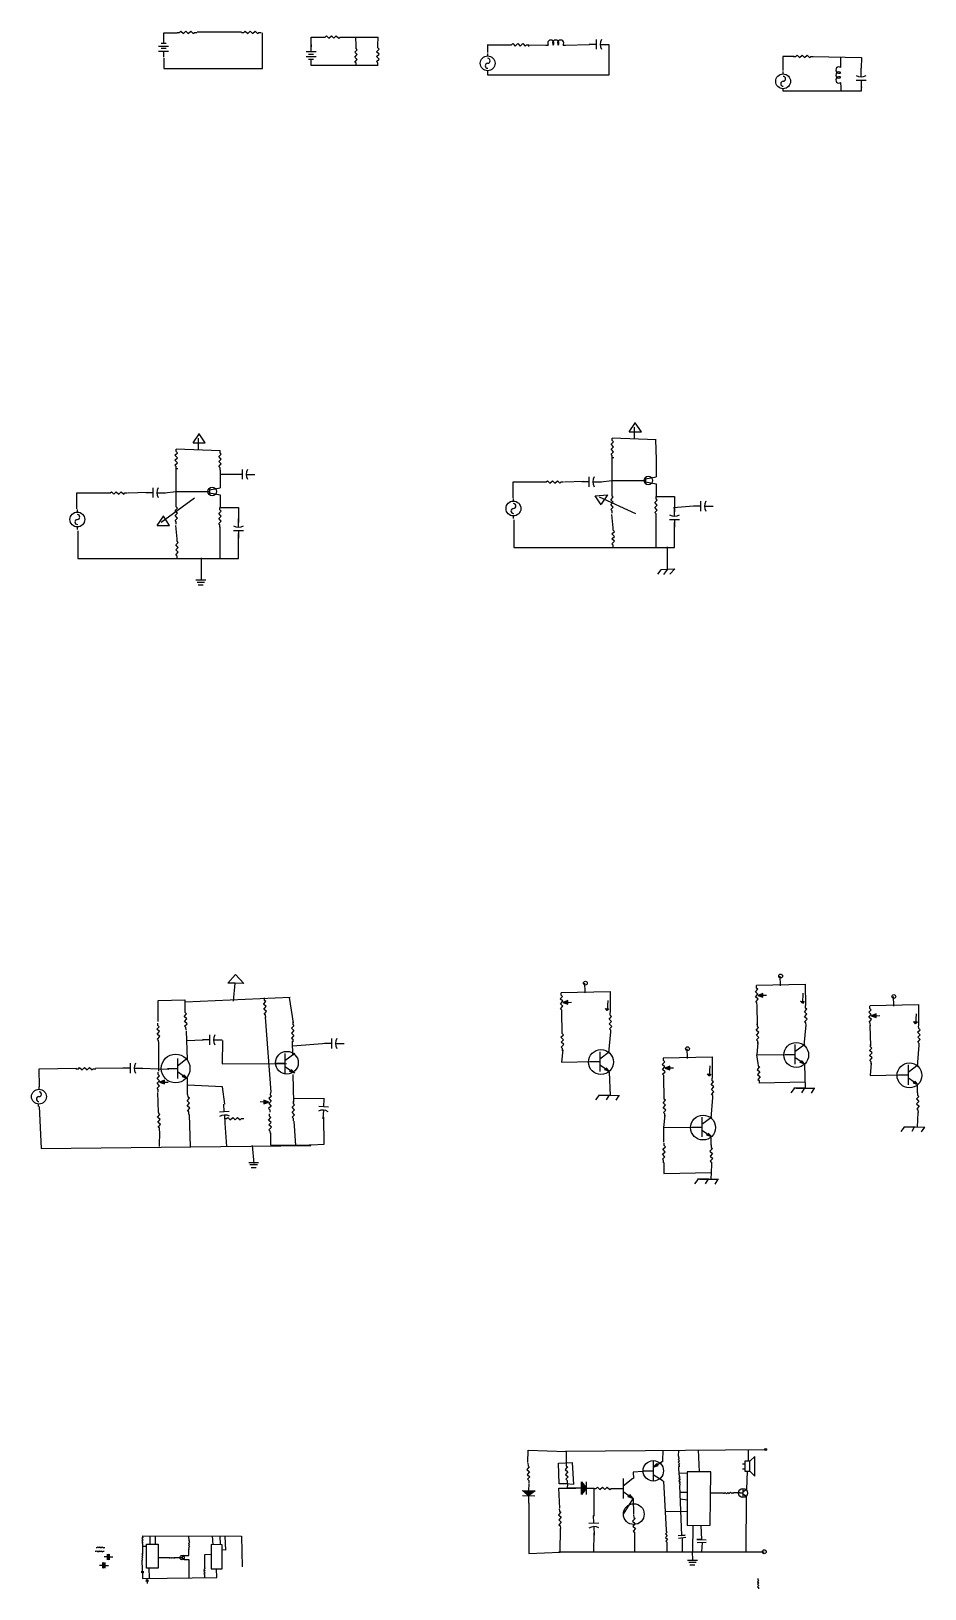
# Model space of a CAD drawing. Header units: inches. Extents: x 0 to 95.2, y -0.1 to 33.8.
# Drawn here: x 77.18 to 95.23, y 2.29 to 33.76 of the extents above; entities outside this region: 1.
import ezdxf

# ---------------------------------------------------------------- set-up
doc = ezdxf.new("R2010")
doc.units = ezdxf.units.IN
doc.header["$MEASUREMENT"] = 0

# ---------------------------------------------------------------- blocks, each defined once
blk = doc.blocks.new('Battery')
at = {"color": 7}
for p, q in [((0, 0), (0.125, 0)), ((0.125, 0.05), (0.125, -0.05)), ((0.175, -0.1), (0.175, 0.1)), ((0.225, 0.05), (0.225, -0.05)), ((0.275, -0.1), (0.275, 0.1)), ((0.275, 0), (0.4, 0))]:
    blk.add_line(p, q, dxfattribs=at)
blk = doc.blocks.new('Resistor')
at = {"color": 7}
blk.add_lwpolyline([(0, 0), (0.05, 0), (0.075, 0.025), (0.125, -0.025), (0.175, 0.025), (0.225, -0.025), (0.275, 0.025), (0.325, -0.025), (0.35, 0), (0.4, 0)], dxfattribs=at)
blk = doc.blocks.new('Generator - AC')
at = {"color": 7}
for p, q in [((0, 0), (0.05, 0)), ((0.35, 0), (0.4, 0))]:
    blk.add_line(p, q, dxfattribs=at)
blk.add_circle((0.2, 0), 0.15, dxfattribs=at)
for centre, start, end in [((0.15, 0), 0, 180), ((0.25, 0), 180, 0)]:
    blk.add_arc(centre, 0.05, start, end, dxfattribs=at)
blk = doc.blocks.new('Capacitor')
at = {"color": 7}
for p, q in [((0.15, 0), (0, 0)), ((0.15, -0.1), (0.15, 0.1)), ((0.225, 0), (0.4, 0))]:
    blk.add_line(p, q, dxfattribs=at)
blk.add_arc((0.4375, 0), 0.2125, 151.9275, 208.0725, dxfattribs=at)
blk = doc.blocks.new('Inductor')
at = {"color": 7}
for p, q in [((0, 0), (0.05, 0)), ((0.35, 0), (0.4, 0))]:
    blk.add_line(p, q, dxfattribs=at)
for centre in [(0.1, 0.0375), (0.2, 0.0375), (0.3, 0.0375)]:
    blk.add_arc(centre, 0.0625, 323.1301, 216.8699, dxfattribs=at)
blk = doc.blocks.new('Ground')
at = {"color": 7}
for p, q in [((-0.1, 0), (0.1, 0)), ((0.075, -0.05), (-0.075, -0.05)), ((-0.05, -0.1), (0.05, -0.1))]:
    blk.add_line(p, q, dxfattribs=at)
blk = doc.blocks.new('Transistor - NPN')
at = {"color": 7}
for p, q in [((0, 0), (0.199999, 0)), ((0.199999, 0.2), (0.199999, -0.2)), ((0.399999, 0.2), (0.199999, 0.05)), ((0.316132, -0.145536), (0.201153, -0.069033)), ((0.302516, -0.166503), (0.316132, -0.145536)), ((0.399999, -0.2), (0.302516, -0.166503)), ((0.329748, -0.124569), (0.399999, -0.2))]:
    blk.add_line(p, q, dxfattribs=at)
blk.add_solid([(0.302516, -0.166503), (0.399999, -0.2), (0.329748, -0.124569)], dxfattribs=at)
blk = doc.blocks.new('Resistor - Variable')
at = {"color": 7}
for p, q in [((0, 0), (0.05, 0)), ((0.05, 0), (0.075, 0.025)), ((0.075, 0.025), (0.125, -0.025)), ((0.125, -0.025), (0.175, 0.025)), ((0.175, 0.025), (0.225, -0.025)), ((0.225, -0.025), (0.275, 0.025)), ((0.275, 0.025), (0.325, -0.025)), ((0.325, -0.025), (0.35, 0)), ((0.35, 0), (0.4, 0)), ((0.2, -0.025), (0.1625, -0.125)), ((0.1625, -0.125), (0.2375, -0.125)), ((0.2375, -0.125), (0.2, -0.025)), ((0.2, -0.13), (0.2, -0.12)), ((0.2, -0.125), (0.2, -0.2))]:
    blk.add_line(p, q, dxfattribs=at)
blk.add_solid([(0.2375, -0.125), (0.2, -0.025), (0.1625, -0.125)], dxfattribs=at)
blk = doc.blocks.new('Diode')
at = {"color": 7}
for p, q in [((0.15, 0), (0, 0)), ((0.15, 0.125), (0.25, 0)), ((0.15, -0.125), (0.15, 0.125)), ((0.25, 0), (0.15, -0.125)), ((0.25, -0.125), (0.25, 0.125)), ((0.25, 0), (0.4, 0))]:
    blk.add_line(p, q, dxfattribs=at)
blk.add_solid([(0.15, -0.125), (0.25, 0), (0.15, 0.125)], dxfattribs=at)
blk = doc.blocks.new('Transistor - PNP')
at = {"color": 7}
for p, q in [((0, 0), (0.200001, 0)), ((0.200001, 0.2), (0.200001, -0.199999)), ((0.271557, 0.149194), (0.200001, 0.075)), ((0.200001, 0.075), (0.298053, 0.106791)), ((0.284805, 0.127992), (0.271557, 0.149194)), ((0.284805, 0.127992), (0.4024, 0.199023)), ((0.298053, 0.106791), (0.284805, 0.127992)), ((0.200001, -0.074999), (0.400001, -0.199999))]:
    blk.add_line(p, q, dxfattribs=at)
blk.add_solid([(0.200001, 0.075), (0.298053, 0.106791), (0.271557, 0.149194)], dxfattribs=at)
blk = doc.blocks.new('Speaker')
at = {"color": 7}
for p, q in [((0, 0), (0.05, 0)), ((0.05, 0.05), (0.05, -0.15)), ((0.15, 0.05), (0.05, 0.05)), ((0.25, 0.15), (0.15, 0.05)), ((0.15, -0.15), (0.15, 0.05)), ((0.25, -0.25), (0.25, 0.15)), ((0, -0.1), (0.05, -0.1)), ((0.05, -0.15), (0.15, -0.15)), ((0.15, -0.15), (0.25, -0.25))]:
    blk.add_line(p, q, dxfattribs=at)

msp = doc.modelspace()

# ---------------------------------------------------------------- linework, layer by layer
for p, q in [((79.859, 33.655), (79.859, 33.725)), ((79.859, 33.725), (80.126, 33.725)), ((80.533, 33.741), (81.426, 33.741)), ((81.849, 33.694), (81.849, 33.725)), ((81.849, 33.005), (81.849, 33.694)), ((79.859, 33.631), (79.859, 33.655)), ((82.831, 33.443), (82.831, 33.639)), ((82.831, 33.639), (83.074, 33.639)), ((82.831, 33.49), (82.831, 33.443)), ((83.467, 33.639), (84.184, 33.639)), ((83.735, 33.638), (83.735, 33.643)), ((83.74, 33.464), (83.735, 33.638)), ((84.178, 33.475), (84.184, 33.638)), ((86.4, 33.325), (86.4, 33.491)), ((86.4, 33.483), (86.837, 33.483)), ((87.233, 33.481), (87.574, 33.477)), ((87.233, 33.448), (87.233, 33.472)), ((87.967, 33.477), (88.455, 33.491)), ((88.848, 33.491), (88.848, 32.866)), ((79.859, 33.209), (79.859, 33.005)), ((82.831, 33.069), (84.184, 33.069)), ((84.184, 33.069), (84.184, 33.074)), ((92.364, 33.251), (92.59, 33.251)), ((92.368, 32.96), (92.368, 33.247)), ((92.959, 33.248), (93.949, 33.229)), ((93.533, 33.22), (93.533, 33.229)), ((93.533, 33.057), (93.533, 33.22)), ((93.949, 33.229), (93.944, 33.009)), ((79.859, 33.005), (81.849, 33.005)), ((86.4, 32.885), (86.4, 32.909)), ((86.4, 32.866), (86.4, 32.885)), ((88.848, 32.866), (86.4, 32.866)), ((92.368, 32.553), (93.953, 32.553)), ((93.533, 32.668), (93.533, 32.553)), ((93.953, 32.623), (93.945, 32.623)), ((93.945, 32.623), (93.945, 32.621)), ((93.953, 32.623), (93.949, 32.623)), ((93.953, 32.553), (93.953, 32.632)), ((93.953, 32.632), (93.953, 32.623)), ((89.381, 25.85), (89.251, 25.66)), ((89.504, 25.66), (89.381, 25.844)), ((80.571, 25.628), (80.442, 25.438)), ((80.556, 25.299), (80.556, 25.535)), ((80.694, 25.438), (80.571, 25.622)), ((88.916, 25.542), (89.804, 25.509)), ((89.257, 25.66), (89.504, 25.66)), ((89.366, 25.521), (89.366, 25.757)), ((89.808, 25.095), (89.798, 25.508)), ((80.106, 25.32), (80.994, 25.287)), ((80.448, 25.438), (80.694, 25.438)), ((80.107, 24.872), (80.107, 24.923)), ((80.107, 24.923), (80.141, 24.923)), ((80.107, 24.176), (80.107, 24.872)), ((80.994, 24.886), (80.994, 24.532)), ((88.917, 25.094), (88.917, 25.145)), ((88.917, 25.145), (88.951, 25.145)), ((88.917, 24.398), (88.917, 25.094)), ((89.804, 25.108), (89.804, 24.754)), ((81.321, 24.804), (80.994, 24.804)), ((86.912, 24.33), (86.912, 24.653)), ((86.912, 24.653), (87.532, 24.653)), ((87.949, 24.653), (88.334, 24.667)), ((88.676, 24.65), (88.917, 24.678)), ((88.917, 24.678), (89.597, 24.678)), ((89.589, 24.712), (89.806, 24.754)), ((89.589, 24.744), (89.589, 24.623)), ((89.589, 24.651), (89.804, 24.614)), ((89.804, 24.613), (89.804, 24.345)), ((78.102, 24.108), (78.102, 24.431)), ((78.102, 24.431), (78.722, 24.431)), ((79.139, 24.431), (79.524, 24.445)), ((79.8, 23.838), (80.475, 24.328)), ((79.867, 24.428), (80.107, 24.456)), ((80.107, 24.456), (80.787, 24.456)), ((80.779, 24.522), (80.779, 24.401)), ((80.779, 24.429), (80.994, 24.392)), ((80.78, 24.491), (80.996, 24.532)), ((80.994, 24.391), (80.994, 24.123)), ((88.694, 24.185), (88.571, 24.369)), ((88.572, 24.369), (88.821, 24.389)), ((88.652, 24.348), (89.389, 24.015)), ((88.818, 24.392), (88.689, 24.202)), ((89.816, 24.355), (90.174, 24.355)), ((90.174, 24.355), (90.174, 24.049)), ((79.848, 23.963), (79.718, 23.773)), ((79.971, 23.773), (79.848, 23.958)), ((81.006, 24.133), (81.364, 24.133)), ((81.364, 24.133), (81.364, 23.828)), ((88.933, 23.721), (88.909, 23.993)), ((89.798, 23.965), (89.798, 23.329)), ((90.555, 24.159), (90.152, 24.127)), ((78.12, 23.664), (78.12, 23.107)), ((79.724, 23.773), (79.971, 23.773)), ((80.123, 23.5), (80.099, 23.771)), ((80.988, 23.743), (80.988, 23.107)), ((81.365, 23.107), (81.365, 23.609)), ((86.929, 23.886), (86.929, 23.329)), ((90.175, 23.329), (90.175, 23.831)), ((86.929, 23.329), (90.175, 23.329)), ((90.031, 22.88), (90.034, 23.337)), ((78.12, 23.107), (81.365, 23.107)), ((80.617, 22.684), (80.617, 23.115)), ((89.9, 22.878), (89.831, 22.787)), ((89.9, 22.88), (90.182, 22.894)), ((90.034, 22.891), (89.955, 22.782)), ((90.182, 22.894), (90.078, 22.79)), ((81.152, 14.526), (81.307, 14.702)), ((81.296, 14.526), (81.152, 14.526)), ((81.262, 14.162), (81.296, 14.526)), ((81.472, 14.515), (81.296, 14.526)), ((81.307, 14.702), (81.472, 14.515)), ((88.371, 14.347), (88.364, 14.522)), ((91.83, 14.484), (92.815, 14.504)), ((92.316, 14.492), (92.309, 14.667)), ((92.316, 14.472), (92.316, 14.492)), ((92.815, 14.504), (92.818, 14.074)), ((79.741, 14.175), (80.283, 14.186)), ((79.741, 13.75), (79.741, 14.175)), ((80.283, 14.186), (80.283, 13.931)), ((80.291, 14.147), (82.407, 14.239)), ((82.474, 13.722), (82.394, 14.237)), ((87.885, 14.339), (88.871, 14.359)), ((88.371, 14.327), (88.371, 14.347)), ((88.824, 14.174), (88.814, 13.972)), ((88.871, 14.359), (88.873, 13.929)), ((92.768, 14.319), (92.758, 14.117)), ((94.604, 14.078), (94.597, 14.254)), ((87.905, 13.523), (87.897, 13.935)), ((88.814, 13.972), (88.777, 14.015)), ((88.777, 14.015), (88.847, 14.009)), ((88.847, 14.009), (88.814, 13.969)), ((91.85, 13.668), (91.842, 14.08)), ((92.758, 14.117), (92.722, 14.16)), ((92.722, 14.16), (92.791, 14.154)), ((92.791, 14.154), (92.758, 14.114)), ((94.118, 14.071), (95.103, 14.091)), ((94.604, 14.058), (94.604, 14.078)), ((95.056, 13.906), (95.046, 13.704)), ((95.103, 14.091), (95.106, 13.661)), ((80.306, 13.564), (80.326, 12.979)), ((82.023, 12.324), (81.91, 13.835)), ((88.85, 13.118), (88.888, 13.539)), ((92.795, 13.263), (92.832, 13.683)), ((94.138, 13.255), (94.13, 13.667)), ((95.046, 13.704), (95.01, 13.747)), ((95.01, 13.747), (95.08, 13.74)), ((95.08, 13.74), (95.046, 13.701)), ((79.754, 12.746), (79.754, 13.327)), ((80.653, 13.374), (80.312, 13.36)), ((81.043, 13.367), (81.036, 12.892)), ((82.461, 13.06), (82.455, 13.354)), ((83.149, 13.305), (82.455, 13.25)), ((91.86, 13.323), (91.836, 13.074)), ((95.083, 12.85), (95.12, 13.27)), ((87.916, 13.178), (87.892, 12.93)), ((87.892, 12.93), (88.53, 12.94)), ((89.948, 13.016), (90.933, 13.037)), ((90.434, 13.024), (90.427, 13.2)), ((90.434, 13.004), (90.434, 13.024)), ((90.933, 13.037), (90.936, 12.606)), ((91.836, 13.074), (92.475, 13.085)), ((91.862, 12.899), (91.84, 13.078)), ((94.148, 12.91), (94.124, 12.661)), ((77.339, 12.791), (78.093, 12.806)), ((77.344, 12.433), (77.339, 12.791)), ((78.474, 12.806), (79.053, 12.813)), ((79.422, 12.806), (79.751, 12.795)), ((79.746, 12.795), (79.957, 12.788)), ((80.332, 12.273), (80.332, 12.61)), ((81.036, 12.892), (82.336, 12.899)), ((82.461, 12.679), (82.474, 12.122)), ((88.857, 12.727), (88.871, 12.255)), ((89.968, 12.2), (89.96, 12.612)), ((90.876, 12.65), (90.84, 12.693)), ((90.84, 12.693), (90.91, 12.686)), ((90.886, 12.852), (90.876, 12.65)), ((90.91, 12.686), (90.876, 12.646)), ((92.802, 12.872), (92.815, 12.4)), ((94.124, 12.661), (94.763, 12.672)), ((79.746, 11.914), (79.737, 12.317)), ((81.043, 12.431), (80.333, 12.466)), ((81.086, 12.083), (81.043, 12.431)), ((91.887, 12.512), (92.816, 12.533)), ((92.589, 12.398), (92.524, 12.311)), ((92.815, 12.4), (92.586, 12.4)), ((92.629, 12.404), (93.007, 12.4)), ((92.794, 12.398), (92.741, 12.309)), ((92.997, 12.4), (92.934, 12.303)), ((95.086, 12.307), (95.082, 12.456)), ((77.338, 12.03), (77.378, 11.182)), ((83.1, 12.189), (82.474, 12.195)), ((88.644, 12.253), (88.579, 12.166)), ((88.871, 12.255), (88.641, 12.255)), ((88.685, 12.26), (89.062, 12.255)), ((88.849, 12.253), (88.796, 12.164)), ((89.052, 12.255), (88.989, 12.158)), ((90.913, 11.796), (90.95, 12.216)), ((80.369, 11.87), (80.39, 11.218)), ((81.086, 11.693), (81.122, 11.225)), ((82.486, 11.735), (82.517, 11.245)), ((83.094, 11.27), (83.087, 11.815)), ((89.978, 11.856), (89.954, 11.607)), ((95.091, 11.909), (95.077, 11.615)), ((79.772, 11.225), (79.779, 11.537)), ((82.017, 11.254), (82.017, 11.502)), ((89.954, 11.607), (90.593, 11.618)), ((89.96, 11.31), (89.96, 11.61)), ((90.916, 11.252), (90.912, 11.402)), ((94.814, 11.614), (94.749, 11.527)), ((95.04, 11.616), (94.81, 11.616)), ((94.854, 11.62), (95.232, 11.616)), ((95.019, 11.614), (94.966, 11.525)), ((95.222, 11.616), (95.159, 11.519)), ((77.378, 11.182), (82.826, 11.246)), ((81.682, 10.879), (81.648, 11.243)), ((82.826, 11.246), (82.017, 11.254)), ((82.799, 11.263), (82.83, 11.257)), ((82.83, 11.257), (83.094, 11.27)), ((89.96, 10.903), (89.96, 10.676)), ((89.96, 10.676), (90.92, 10.7)), ((90.921, 10.855), (90.907, 10.561)), ((90.644, 10.56), (90.579, 10.473)), ((90.87, 10.562), (90.641, 10.562)), ((90.684, 10.566), (91.062, 10.562)), ((90.849, 10.56), (90.796, 10.471)), ((91.052, 10.562), (90.989, 10.465)), ((87.212, 4.842), (87.22, 5.086)), ((87.22, 5.086), (87.985, 5.061)), ((87.969, 5.069), (92.015, 5.103)), ((87.985, 5.061), (87.985, 4.817)), ((89.94, 4.873), (89.947, 5.089)), ((90.256, 4.965), (90.263, 5.087)), ((90.679, 4.649), (90.658, 5.094)), ((91.663, 5.101), (91.663, 4.879)), ((87.83, 4.826), (88.107, 4.842)), ((87.847, 4.411), (87.83, 4.826)), ((88.107, 4.842), (88.131, 4.395)), ((90.27, 4.592), (90.263, 4.757)), ((88.017, 4.411), (87.847, 4.411)), ((88.131, 4.395), (87.977, 4.411)), ((88.009, 4.322), (88.017, 4.411)), ((89.537, 4.658), (89.336, 4.644)), ((89.336, 4.644), (89.343, 4.515)), ((89.954, 4.464), (90.004, 3.474)), ((90.435, 4.62), (90.277, 4.628)), ((91.642, 4.664), (91.626, 4.294)), ((87.855, 3.915), (87.838, 4.322)), ((87.838, 4.322), (88.18, 4.322)), ((88.18, 4.322), (88.009, 4.322)), ((88.546, 4.322), (88.546, 3.753)), ((89.336, 4.12), (89.14, 3.797)), ((89.343, 4.106), (89.336, 4.12)), ((89.351, 3.797), (89.343, 4.106)), ((90.277, 4.377), (90.313, 3.365)), ((90.435, 4.233), (90.284, 4.233)), ((90.435, 4.082), (90.291, 4.097)), ((91.161, 4.22), (90.903, 4.22)), ((91.161, 4.22), (91.161, 4.22)), ((91.498, 4.225), (91.369, 4.226)), ((91.619, 4.156), (91.613, 3.042)), ((87.228, 4.021), (87.228, 3.005)), ((90.435, 3.846), (89.99, 3.853)), ((87.863, 3.03), (87.871, 3.509)), ((90.543, 3.566), (90.536, 3.035)), ((90.708, 3.566), (90.722, 3.286)), ((79.423, 3.36), (81.426, 3.354)), ((79.424, 3.178), (79.424, 3.042)), ((79.582, 3.185), (79.582, 3.357)), ((79.687, 3.188), (79.687, 3.36)), ((80.366, 3.256), (80.362, 3.357)), ((80.835, 3.357), (80.845, 3.178)), ((81.001, 3.185), (80.997, 3.35)), ((81.088, 3.354), (81.102, 3.07)), ((81.426, 3.354), (81.44, 2.733)), ((88.546, 3.42), (88.538, 3.03)), ((89.365, 3.388), (89.365, 3.044)), ((90.019, 3.207), (90.019, 3.042)), ((90.392, 3.372), (90.248, 3.358)), ((90.406, 3.322), (90.256, 3.308)), ((90.313, 3.365), (90.392, 3.372)), ((90.327, 3.315), (90.327, 3.042)), ((90.722, 3.286), (90.622, 3.286)), ((90.622, 3.286), (90.816, 3.279)), ((90.816, 3.222), (90.629, 3.214)), ((90.73, 3.222), (90.722, 3.035)), ((79.427, 2.674), (79.421, 2.869)), ((79.504, 3.141), (79.423, 3.145)), ((79.424, 3.042), (79.425, 3.019)), ((79.966, 2.916), (79.738, 2.913)), ((80.19, 2.913), (80.063, 2.916)), ((80.267, 2.878), (80.361, 2.88)), ((80.271, 2.958), (80.36, 2.959)), ((80.361, 2.88), (80.359, 2.512)), ((80.36, 2.959), (80.363, 3.09)), ((80.815, 2.983), (80.68, 2.972)), ((80.68, 2.972), (80.68, 2.726)), ((81.102, 3.07), (81.028, 3.077)), ((87.228, 3.005), (87.863, 3.03)), ((88.538, 3.03), (87.838, 3.038)), ((87.838, 3.038), (91.988, 3.038)), ((90.543, 2.87), (90.536, 3.042)), ((79.426, 2.577), (79.429, 2.498)), ((79.429, 2.498), (80.927, 2.519)), ((79.552, 2.706), (79.558, 2.504)), ((80.676, 2.568), (80.68, 2.514)), ((80.927, 2.519), (80.924, 2.692))]:
    msp.add_line(p, q)
for points in [[(90.909, 4.649), (90.428, 4.649), (90.428, 3.566), (90.895, 3.573)], [(79.508, 3.188), (79.741, 3.188), (79.741, 2.707), (79.508, 2.707)], [(81.033, 3.179), (80.814, 3.182), (80.811, 2.695), (81.036, 2.695)]]:
    msp.add_lwpolyline(points, close=True)
for centre, radius in [((89.645, 24.681), 0.087), ((80.835, 24.46), 0.087), ((88.373, 14.523), 0.0388), ((92.318, 14.668), 0.0388), ((94.606, 14.254), 0.0388), ((90.436, 13.2), 0.0388), ((92.633, 13.074), 0.251), ((80.095, 12.801), 0.29), ((82.343, 12.917), 0.229), ((88.688, 12.93), 0.251), ((94.921, 12.661), 0.251), ((90.751, 11.607), 0.251), ((92.015, 5.103), 0.0203), ((89.746, 4.672), 0.206), ((91.557, 4.223), 0.0924), ((89.351, 3.797), 0.21), ((80.226, 2.919), 0.0434), ((91.986, 3.037), 0.0396)]:
    msp.add_circle(centre, radius)

# ---------------------------------------------------------------- block references
for name, p in [('Resistor', (80.126, 33.733)), ('Resistor', (81.426, 33.733)), ('Resistor', (83.066, 33.639)), ('Resistor', (86.833, 33.482)), ('Inductor', (87.574, 33.477)), ('Capacitor', (88.45, 33.491)), ('Resistor', (92.577, 33.249)), ('Capacitor', (81.297, 24.804)), ('Resistor', (87.532, 24.651)), ('Capacitor', (88.301, 24.654)), ('Resistor', (78.722, 24.429)), ('Capacitor', (79.491, 24.433)), ('Capacitor', (90.555, 24.159)), ('Ground', (80.603, 22.671)), ('Capacitor', (80.637, 13.378)), ('Capacitor', (83.1, 13.305)), ('Transistor - NPN', (92.408, 13.085)), ('Capacitor', (79.031, 12.806)), ('Transistor - NPN', (79.931, 12.799)), ('Transistor - NPN', (82.101, 12.906)), ('Transistor - NPN', (88.464, 12.94)), ('Resistor', (78.081, 12.796)), ('Transistor - NPN', (94.697, 12.672)), ('Resistor', (81.073, 11.788)), ('Transistor - NPN', (90.527, 11.617)), ('Ground', (81.671, 10.901)), ('Transistor - PNP', (89.545, 4.672)), ('Speaker', (91.548, 4.814)), ('Diode', (88.148, 4.322)), ('Transistor - NPN', (88.935, 4.315)), ('Resistor', (88.541, 4.318)), ('Ground', (90.536, 2.87)), ('Battery', (0, 0))]:
    msp.add_blockref(name, p)
for name, p, rotation in [('Battery', (79.851, 33.632), 270), ('Battery', (82.831, 33.067), 90), ('Resistor', (83.74, 33.059), 90), ('Resistor', (84.179, 33.068), 90), ('Generator - AC', (86.4, 32.909), 90), ('Inductor', (93.533, 32.672), 90), ('Generator - AC', (92.369, 32.545), 90), ('Capacitor', (93.944, 32.611), 90), ('Resistor', (88.916, 25.136), 90), ('Resistor', (80.106, 24.915), 90), ('Resistor', (80.993, 24.889), 90), ('Generator - AC', (86.92, 23.914), 90), ('Resistor', (88.912, 24.017), 90), ('Resistor', (89.801, 23.957), 90), ('Generator - AC', (78.11, 23.692), 90), ('Resistor', (80.109, 23.796), 90), ('Resistor', (80.991, 23.735), 90), ('Capacitor', (90.175, 23.734), 90), ('Capacitor', (81.365, 23.512), 90), ('Resistor', (88.934, 23.326), 90), ('Resistor', (80.124, 23.104), 90), ('Resistor - Variable', (91.842, 14.076), 91.79192386562192), ('Resistor', (81.917, 13.828), 94.24392650156408), ('Resistor - Variable', (87.898, 13.932), 91.79192386562192), ('Resistor', (80.306, 13.579), 92.60548128484913), ('Resistor', (88.886, 13.526), 91.79192386562192), ('Resistor', (92.831, 13.671), 91.79192386562192), ('Resistor - Variable', (94.131, 13.663), 91.79192386562192), ('Resistor', (79.754, 13.319), 92.60548128484913), ('Resistor', (82.461, 13.74), 270), ('Resistor', (87.914, 13.157), 91.79192386562192), ('Resistor', (91.859, 13.302), 91.79192386562192), ('Resistor', (95.119, 13.258), 91.79192386562192), ('Resistor', (94.147, 12.888), 91.79192386562192), ('Resistor - Variable', (89.961, 12.609), 91.79192386562192), ('Resistor', (91.86, 12.906), 273.4721381492966), ('Resistor - Variable', (79.744, 12.326), 90), ('Resistor', (90.949, 12.203), 91.79192386562192), ('Generator - AC', (77.326, 12.032), 87.87650524817758), ('Resistor - Variable', (82.009, 12.318), 268.0076301163143), ('Resistor', (95.082, 12.311), 271.7643927802162), ('Resistor', (80.363, 11.873), 92.60548128484913), ('Capacitor', (81.07, 12.083), 273.1834292063824), ('Resistor', (82.474, 11.741), 90), ('Capacitor', (83.095, 12.183), 266.6296995445973), ('Resistor', (89.977, 11.834), 91.79192386562192), ('Resistor', (79.769, 11.543), 92.60548128484913), ('Resistor', (82.009, 11.486), 92.3886626986373), ('Resistor', (89.951, 10.895), 87.50765489111281), ('Resistor', (90.912, 11.257), 271.7643927802162), ('Resistor', (87.212, 4.826), 273.016174308276), ('Resistor', (87.985, 4.826), 273.016174308276), ('Diode', (87.236, 4.419), 267.9568961119529), ('Resistor', (87.847, 3.907), 273.016174308276), ('Resistor', (89.347, 3.781), 273.016174308276), ('Capacitor', (88.538, 3.769), 271.7445375696188)]:
    msp.add_blockref(name, p, dxfattribs=dict(rotation=rotation))
for name, p, xscale, yscale, zscale, rotation in [('Resistor', (90.256, 4.965), 0.527596170637907, 0.5275961706379064, 0.5275961706379075, 273.0161743082755), ('Resistor', (90.27, 4.592), 0.527596170637907, 0.5275961706379064, 0.5275961706379075, 273.0161743082755), ('Resistor', (91.161, 4.219), 0.5275961706379105, 0.5275961706379064, 0.5275961706379075, 3.016174308275475), ('Resistor', (90.004, 3.487), 0.7243646602831112, 0.7243646602831113, 0.7243646602831101, 273.0161743082759), ('Resistor', (79.427, 3.358), 0.4454892111209675, 0.4454892111209681, 0.4454892111209759, 268.8756015406913), ('Resistor', (80.366, 3.261), 0.4454892111209675, 0.4454892111209681, 0.4454892111209759, 268.8756015406913), ('Resistor', (79.425, 3.042), 0.4454892111209675, 0.4454892111209681, 0.4454892111209759, 268.8756015406913), ('Capacitor', (79.427, 2.679), 0.2714848698730918, 0.2714848698730918, 0.2714848698730891, 270), ('Resistor', (80.68, 2.736), 0.4454892111209675, 0.4454892111209681, 0.4454892111209759, 268.8756015406913), ('Capacitor', (79.517, 2.505), 0.2714848698730918, 0.2714848698730918, 0.2714848698730891, 270), ('Resistor', (91.858, 2.499), 0.527596170637907, 0.5275961706379064, 0.5275961706379075, 273.0161743082755)]:
    msp.add_blockref(name, p, dxfattribs=dict(xscale=xscale, yscale=yscale, zscale=zscale, rotation=rotation))
for name, p, xscale, yscale, zscale in [('Transistor - NPN', (91.487, 4.225), 0.3492994845400546, 0.3492994845400474, 0.3492994845400488), ('Resistor', (78.47, 3.046), 0.4454892111209716, 0.4454892111209752, 0.4454892111209759), ('Resistor', (78.489, 3.126), 0.4454892111209716, 0.4454892111209752, 0.4454892111209759), ('Diode', (78.649, 2.932), 0.4454892111209716, 0.4454892111209752, 0.4454892111209759), ('Resistor', (79.963, 2.916), 0.2817407461357107, 0.2817407461357107, 0.2817407461357121), ('Transistor - NPN', (80.187, 2.918), 0.2016680191826481, 0.2016680191826481, 0.2016680191826459), ('Diode', (78.56, 2.761), 0.4454892111209716, 0.4454892111209752, 0.4454892111209759)]:
    msp.add_blockref(name, p, dxfattribs=dict(xscale=xscale, yscale=yscale, zscale=zscale))

doc.saveas('drawing.dxf')
